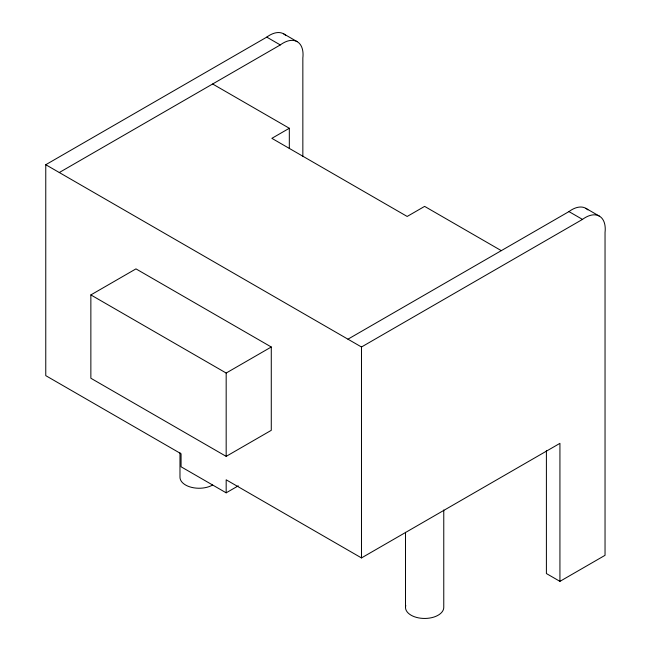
<?xml version="1.0" encoding="UTF-8"?>
<svg xmlns="http://www.w3.org/2000/svg" width="651" height="651" viewBox="0 0 651 651"><rect width="100%" height="100%" fill="white"/><g stroke="black" fill="none" stroke-linecap="round" stroke-linejoin="round"><path stroke-width="0.98" d="M238.258 485.849L226.174 492.823L181.068 466.783L181.068 453.763L45.765 375.643L45.765 164.719L266.764 37.123A28.188 16.275 -60 0 1 285.683 35.414M59.29 172.531L280.296 44.935A28.188 16.275 -60 0 1 302.845 57.955L302.845 156.574M289.321 148.542L289.321 128.263L271.866 138.338L407.176 216.457L424.623 206.383L501.303 250.651M90.863 294.919L135.969 268.879L271.28 346.999L271.28 430.327L226.174 456.367L90.863 378.247L90.863 294.919L226.174 373.039L271.28 346.999M347.951 339.187L568.958 211.591A28.188 16.275 -60 0 1 587.869 209.882M45.765 164.719L361.484 346.999L582.49 219.403A28.188 16.275 -60 0 1 605.039 232.423L605.039 555.319L559.933 581.359L546.401 573.547L546.401 450.761M226.174 492.823L226.174 479.803L361.484 557.923L559.933 443.347L559.933 581.359M283.681 33.868L297.214 41.68M585.867 208.336L599.4 216.148M266.764 37.123L280.296 44.935M568.958 211.591L582.49 219.403M212.641 83.995L289.321 128.263M443.762 509.977L443.762 607.399A19.139 11.051 0 0 1 422.955 618.409A19.139 11.051 0 0 1 405.785 605.479M405.492 532.306L405.492 607.399M361.484 346.999L361.484 557.923M226.174 373.039L226.174 456.367M179.977 452.844L179.977 477.199A19.139 11.051 0 0 0 191.793 487.412A19.139 11.051 0 0 0 212.641 485.011"/></g></svg>
